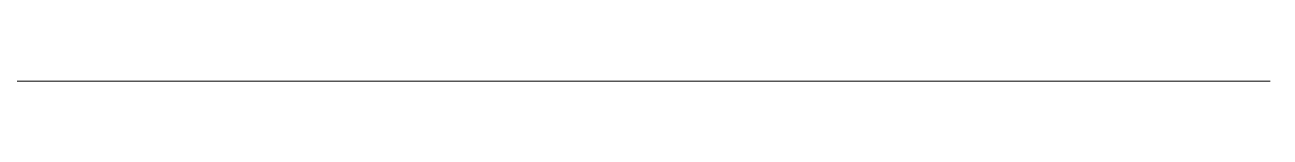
# Model space of a CAD drawing. Header units: millimetres. Extents: x 1086 to 2331, y 0 to 0.
# Drawn here: x 2205.9 to 2330.9, y 0 to 0 of the extents above; entities that cross this region are included whole.
import ezdxf

# ---------------------------------------------------------------- set-up
doc = ezdxf.new("R2010")
doc.units = ezdxf.units.MM
doc.header["$MEASUREMENT"] = 0

msp = doc.modelspace()

# ---------------------------------------------------------------- linework, layer by layer
at = {"color": 0, "linetype": 'Continuous', "lineweight": 0}
for p, q in [((2080.94, 0, 12.5), (2330.94, 0, 12.5)), ((2080.94, 0, 1012.5), (2330.94, 0, 1012.5)), ((2080.94, 0, 12.5), (2330.94, 0, 12.5)), ((2330.94, 0, 1012.5), (2080.94, 0, 1012.5)), ((2275.94, 0, 712.5), (2135.94, 0, 712.5)), ((2135.94, 0, 312.5), (2275.94, 0, 312.5)), ((2275.94, 0, 312.5), (2135.94, 0, 312.5)), ((2135.94, 0, 712.5), (2275.94, 0, 712.5)), ((2201.49, 0, 677.5), (2210.39, 0, 677.5)), ((2210.39, 0, 437.5), (2201.49, 0, 437.5)), ((2201.49, 0, 677.5), (2210.39, 0, 677.5)), ((2210.39, 0, 437.5), (2201.49, 0, 437.5)), ((2216.39, 0, 677.5), (2210.39, 0, 677.5)), ((2216.39, 0, 437.5), (2210.39, 0, 437.5)), ((2216.39, 0, 677.5), (2210.39, 0, 677.5)), ((2210.39, 0, 437.5), (2216.39, 0, 437.5)), ((2210.39, 0, 696.5), (2275.94, 0, 696.5)), ((2210.39, 0, 328.5), (2210.39, 0, 696.5)), ((2275.94, 0, 328.5), (2210.39, 0, 328.5)), ((2210.39, 0, 696.5), (2210.39, 0, 328.5)), ((2210.39, 0, 328.5), (2275.94, 0, 328.5)), ((2275.94, 0, 696.5), (2210.39, 0, 696.5)), ((2210.94, 0, 1012.5), (2210.94, 0, 12.5)), ((2210.94, 0, 12.5), (2210.94, 0, 1012.5)), ((2216.39, 0, 677.5), (2285.94, 0, 677.5)), ((2285.84, 0, 437.5), (2216.39, 0, 437.5)), ((2216.39, 0, 437.5), (2285.84, 0, 437.5)), ((2216.39, 0, 677.5), (2216.39, 0, 437.5)), ((2285.94, 0, 677.5), (2216.39, 0, 677.5)), ((2216.39, 0, 437.5), (2216.39, 0, 677.5)), ((2249.27, 0, 506.53), (2243.11, 0, 517.2)), ((2243.11, 0, 517.2), (2243.62, 0, 517.5)), ((2243.11, 0, 477.79), (2249.27, 0, 488.46)), ((2243.62, 0, 477.5), (2243.11, 0, 477.79)), ((2243.11, 0, 517.79), (2249.27, 0, 528.46)), ((2243.62, 0, 517.5), (2243.11, 0, 517.79)), ((2249.27, 0, 586.53), (2243.11, 0, 597.2)), ((2243.11, 0, 597.2), (2243.62, 0, 597.5)), ((2243.11, 0, 597.79), (2249.27, 0, 608.46)), ((2243.62, 0, 597.5), (2243.11, 0, 597.79)), ((2249.27, 0, 626.53), (2243.11, 0, 637.2)), ((2243.11, 0, 637.2), (2243.62, 0, 637.5)), ((2249.27, 0, 466.53), (2243.11, 0, 477.2)), ((2243.11, 0, 477.2), (2243.62, 0, 477.5)), ((2243.11, 0, 637.79), (2249.27, 0, 648.46)), ((2243.62, 0, 637.5), (2243.11, 0, 637.79)), ((2249.27, 0, 546.53), (2243.11, 0, 557.2)), ((2243.11, 0, 557.2), (2243.62, 0, 557.5)), ((2243.11, 0, 557.79), (2249.27, 0, 568.46)), ((2243.62, 0, 557.5), (2243.11, 0, 557.79)), ((2243.11, 0, 517.79), (2243.62, 0, 517.5)), ((2243.62, 0, 517.5), (2243.11, 0, 517.2)), ((2243.11, 0, 557.79), (2243.62, 0, 557.5)), ((2243.62, 0, 557.5), (2243.11, 0, 557.2)), ((2243.11, 0, 637.79), (2243.62, 0, 637.5)), ((2243.62, 0, 637.5), (2243.11, 0, 637.2)), ((2243.11, 0, 597.79), (2243.62, 0, 597.5)), ((2243.62, 0, 597.5), (2243.11, 0, 597.2)), ((2243.11, 0, 477.79), (2243.62, 0, 477.5)), ((2243.62, 0, 477.5), (2243.11, 0, 477.2)), ((2249.27, 0, 528.46), (2243.11, 0, 517.79)), ((2243.11, 0, 517.2), (2249.27, 0, 506.53)), ((2243.11, 0, 477.2), (2249.27, 0, 466.53)), ((2249.27, 0, 568.46), (2243.11, 0, 557.79)), ((2249.27, 0, 488.46), (2243.11, 0, 477.79)), ((2243.11, 0, 597.2), (2249.27, 0, 586.53)), ((2249.27, 0, 648.46), (2243.11, 0, 637.79)), ((2243.11, 0, 637.2), (2249.27, 0, 626.53)), ((2249.27, 0, 608.46), (2243.11, 0, 597.79)), ((2243.11, 0, 557.2), (2249.27, 0, 546.53)), ((2243.2, 0, 517.94), (2243.96, 0, 517.5)), ((2243.96, 0, 517.5), (2243.2, 0, 517.06)), ((2243.2, 0, 477.94), (2243.96, 0, 477.5)), ((2243.2, 0, 477.06), (2243.96, 0, 477.5)), ((2243.96, 0, 477.5), (2243.2, 0, 477.94)), ((2243.96, 0, 637.5), (2243.2, 0, 637.06)), ((2243.96, 0, 477.5), (2243.2, 0, 477.06)), ((2243.2, 0, 637.06), (2243.96, 0, 637.5)), ((2243.96, 0, 637.5), (2243.2, 0, 637.94)), ((2243.2, 0, 517.06), (2243.96, 0, 517.5)), ((2243.96, 0, 517.5), (2243.2, 0, 517.94)), ((2243.2, 0, 637.94), (2243.96, 0, 637.5)), ((2243.2, 0, 557.06), (2243.96, 0, 557.5)), ((2243.96, 0, 557.5), (2243.2, 0, 557.94)), ((2243.2, 0, 597.06), (2243.96, 0, 597.5)), ((2243.96, 0, 597.5), (2243.2, 0, 597.94)), ((2243.2, 0, 557.94), (2243.96, 0, 557.5)), ((2243.2, 0, 597.94), (2243.96, 0, 597.5)), ((2243.96, 0, 597.5), (2243.2, 0, 597.06)), ((2243.96, 0, 557.5), (2243.2, 0, 557.06)), ((2243.62, 0, 517.5), (2249.78, 0, 506.83)), ((2249.78, 0, 488.17), (2243.62, 0, 477.5)), ((2249.78, 0, 528.17), (2243.62, 0, 517.5)), ((2243.62, 0, 597.5), (2249.78, 0, 586.83)), ((2249.78, 0, 608.17), (2243.62, 0, 597.5)), ((2243.62, 0, 637.5), (2249.78, 0, 626.83)), ((2243.62, 0, 477.5), (2249.78, 0, 466.83)), ((2249.78, 0, 648.17), (2243.62, 0, 637.5)), ((2243.62, 0, 557.5), (2249.78, 0, 546.83)), ((2249.78, 0, 568.17), (2243.62, 0, 557.5)), ((2243.62, 0, 637.5), (2249.78, 0, 648.17)), ((2249.78, 0, 626.83), (2243.62, 0, 637.5)), ((2243.62, 0, 517.5), (2249.78, 0, 528.17)), ((2249.78, 0, 506.83), (2243.62, 0, 517.5)), ((2243.62, 0, 557.5), (2249.78, 0, 568.17)), ((2249.78, 0, 546.83), (2243.62, 0, 557.5)), ((2243.62, 0, 477.5), (2249.78, 0, 488.17)), ((2249.78, 0, 466.83), (2243.62, 0, 477.5)), ((2243.62, 0, 597.5), (2249.78, 0, 608.17)), ((2249.78, 0, 586.83), (2243.62, 0, 597.5)), ((2243.96, 0, 517.5), (2249.95, 0, 527.87)), ((2249.95, 0, 507.12), (2243.96, 0, 517.5)), ((2243.96, 0, 477.5), (2249.95, 0, 487.87)), ((2249.95, 0, 627.12), (2243.96, 0, 637.5)), ((2249.95, 0, 467.12), (2243.96, 0, 477.5)), ((2243.96, 0, 637.5), (2249.95, 0, 647.87)), ((2243.96, 0, 557.5), (2249.95, 0, 567.87)), ((2243.96, 0, 597.5), (2249.95, 0, 607.87)), ((2249.95, 0, 587.12), (2243.96, 0, 597.5)), ((2249.95, 0, 547.12), (2243.96, 0, 557.5)), ((2243.96, 0, 517.5), (2249.95, 0, 507.12)), ((2249.95, 0, 527.87), (2243.96, 0, 517.5)), ((2243.96, 0, 597.5), (2249.95, 0, 587.12)), ((2249.95, 0, 607.87), (2243.96, 0, 597.5)), ((2243.96, 0, 637.5), (2249.95, 0, 627.12)), ((2249.95, 0, 647.87), (2243.96, 0, 637.5)), ((2243.96, 0, 477.5), (2249.95, 0, 467.12)), ((2249.95, 0, 487.87), (2243.96, 0, 477.5)), ((2243.96, 0, 557.5), (2249.95, 0, 547.12)), ((2249.95, 0, 567.87), (2243.96, 0, 557.5)), ((2249.95, 0, 507.12), (2249.19, 0, 506.68)), ((2249.95, 0, 527.87), (2249.19, 0, 528.31)), ((2249.19, 0, 506.68), (2249.95, 0, 507.12)), ((2249.95, 0, 487.87), (2249.19, 0, 488.31)), ((2249.19, 0, 626.68), (2249.95, 0, 627.12)), ((2249.19, 0, 488.31), (2249.95, 0, 487.87)), ((2249.19, 0, 528.31), (2249.95, 0, 527.87)), ((2249.19, 0, 466.68), (2249.95, 0, 467.12)), ((2249.19, 0, 648.31), (2249.95, 0, 647.87)), ((2249.95, 0, 647.87), (2249.19, 0, 648.31)), ((2249.95, 0, 627.12), (2249.19, 0, 626.68)), ((2249.95, 0, 467.12), (2249.19, 0, 466.68)), ((2249.19, 0, 608.31), (2249.95, 0, 607.87)), ((2249.95, 0, 567.87), (2249.19, 0, 568.31)), ((2249.19, 0, 568.31), (2249.95, 0, 567.87)), ((2249.95, 0, 607.87), (2249.19, 0, 608.31)), ((2249.19, 0, 586.68), (2249.95, 0, 587.12)), ((2249.95, 0, 587.12), (2249.19, 0, 586.68)), ((2249.19, 0, 546.68), (2249.95, 0, 547.12)), ((2249.95, 0, 547.12), (2249.19, 0, 546.68)), ((2249.78, 0, 506.83), (2249.27, 0, 506.53)), ((2249.27, 0, 488.46), (2249.78, 0, 488.17)), ((2249.27, 0, 528.46), (2249.78, 0, 528.17)), ((2249.78, 0, 586.83), (2249.27, 0, 586.53)), ((2249.27, 0, 608.46), (2249.78, 0, 608.17)), ((2249.78, 0, 626.83), (2249.27, 0, 626.53)), ((2249.78, 0, 466.83), (2249.27, 0, 466.53)), ((2249.27, 0, 648.46), (2249.78, 0, 648.17)), ((2249.78, 0, 546.83), (2249.27, 0, 546.53)), ((2249.27, 0, 568.46), (2249.78, 0, 568.17)), ((2249.27, 0, 466.53), (2249.78, 0, 466.83)), ((2249.78, 0, 528.17), (2249.27, 0, 528.46)), ((2249.27, 0, 586.53), (2249.78, 0, 586.83)), ((2249.78, 0, 608.17), (2249.27, 0, 608.46)), ((2249.27, 0, 546.53), (2249.78, 0, 546.83)), ((2249.78, 0, 488.17), (2249.27, 0, 488.46)), ((2249.78, 0, 648.17), (2249.27, 0, 648.46)), ((2249.27, 0, 506.53), (2249.78, 0, 506.83)), ((2249.27, 0, 626.53), (2249.78, 0, 626.83)), ((2249.78, 0, 568.17), (2249.27, 0, 568.46)), ((2249.78, 0, 546.24), (2262.1, 0, 546.24)), ((2262.1, 0, 568.76), (2249.78, 0, 568.76)), ((2249.78, 0, 648.76), (2262.1, 0, 648.76)), ((2249.78, 0, 648.17), (2249.78, 0, 648.76)), ((2262.1, 0, 648.17), (2249.78, 0, 648.17)), ((2262.1, 0, 546.24), (2249.78, 0, 546.24)), ((2249.78, 0, 546.83), (2262.1, 0, 546.83)), ((2249.78, 0, 546.24), (2249.78, 0, 546.83)), ((2249.78, 0, 608.76), (2262.1, 0, 608.76)), ((2249.78, 0, 608.17), (2249.78, 0, 608.76)), ((2262.1, 0, 608.17), (2249.78, 0, 608.17)), ((2249.78, 0, 488.76), (2262.1, 0, 488.76)), ((2249.78, 0, 488.17), (2249.78, 0, 488.76)), ((2262.1, 0, 488.17), (2249.78, 0, 488.17)), ((2262.1, 0, 506.24), (2249.78, 0, 506.24)), ((2249.78, 0, 506.83), (2262.1, 0, 506.83)), ((2249.78, 0, 506.24), (2249.78, 0, 506.83)), ((2262.1, 0, 466.24), (2249.78, 0, 466.24)), ((2249.78, 0, 466.83), (2262.1, 0, 466.83)), ((2249.78, 0, 466.24), (2249.78, 0, 466.83)), ((2262.1, 0, 586.24), (2249.78, 0, 586.24)), ((2249.78, 0, 586.83), (2262.1, 0, 586.83)), ((2249.78, 0, 586.24), (2249.78, 0, 586.83)), ((2262.1, 0, 626.24), (2249.78, 0, 626.24)), ((2249.78, 0, 626.83), (2262.1, 0, 626.83)), ((2249.78, 0, 626.24), (2249.78, 0, 626.83)), ((2249.78, 0, 528.76), (2262.1, 0, 528.76)), ((2249.78, 0, 528.17), (2249.78, 0, 528.76)), ((2262.1, 0, 528.17), (2249.78, 0, 528.17)), ((2249.78, 0, 568.76), (2262.1, 0, 568.76)), ((2249.78, 0, 568.17), (2249.78, 0, 568.76)), ((2262.1, 0, 568.17), (2249.78, 0, 568.17)), ((2262.1, 0, 626.83), (2249.78, 0, 626.83)), ((2249.78, 0, 648.17), (2262.1, 0, 648.17)), ((2249.78, 0, 466.83), (2249.78, 0, 466.24)), ((2262.1, 0, 506.83), (2249.78, 0, 506.83)), ((2249.78, 0, 528.17), (2262.1, 0, 528.17)), ((2249.78, 0, 528.76), (2249.78, 0, 528.17)), ((2262.1, 0, 546.83), (2249.78, 0, 546.83)), ((2249.78, 0, 568.17), (2262.1, 0, 568.17)), ((2262.1, 0, 466.83), (2249.78, 0, 466.83)), ((2249.78, 0, 488.17), (2262.1, 0, 488.17)), ((2249.78, 0, 586.83), (2249.78, 0, 586.24)), ((2262.1, 0, 586.83), (2249.78, 0, 586.83)), ((2249.78, 0, 608.17), (2262.1, 0, 608.17)), ((2249.78, 0, 608.76), (2249.78, 0, 608.17)), ((2249.78, 0, 546.83), (2249.78, 0, 546.24)), ((2249.78, 0, 488.76), (2249.78, 0, 488.17)), ((2249.78, 0, 648.76), (2249.78, 0, 648.17)), ((2249.78, 0, 506.83), (2249.78, 0, 506.24)), ((2249.78, 0, 626.83), (2249.78, 0, 626.24)), ((2249.78, 0, 568.76), (2249.78, 0, 568.17)), ((2262.1, 0, 528.76), (2249.78, 0, 528.76)), ((2249.78, 0, 506.24), (2262.1, 0, 506.24)), ((2262.1, 0, 648.76), (2249.78, 0, 648.76)), ((2249.78, 0, 586.24), (2262.1, 0, 586.24)), ((2262.1, 0, 488.76), (2249.78, 0, 488.76)), ((2262.1, 0, 608.76), (2249.78, 0, 608.76)), ((2249.78, 0, 626.24), (2262.1, 0, 626.24)), ((2249.78, 0, 466.24), (2262.1, 0, 466.24)), ((2249.95, 0, 506.24), (2249.95, 0, 507.12)), ((2249.95, 0, 648.76), (2249.95, 0, 647.87)), ((2249.95, 0, 647.87), (2261.93, 0, 647.87)), ((2261.93, 0, 507.12), (2249.95, 0, 507.12)), ((2249.95, 0, 507.12), (2249.95, 0, 506.24)), ((2249.95, 0, 627.12), (2249.95, 0, 626.24)), ((2261.93, 0, 627.12), (2249.95, 0, 627.12)), ((2249.95, 0, 487.87), (2249.95, 0, 488.76)), ((2249.95, 0, 527.87), (2249.95, 0, 528.76)), ((2261.93, 0, 467.12), (2249.95, 0, 467.12)), ((2249.95, 0, 467.12), (2249.95, 0, 466.24)), ((2249.95, 0, 647.87), (2249.95, 0, 648.76)), ((2249.95, 0, 527.87), (2261.93, 0, 527.87)), ((2249.95, 0, 528.76), (2249.95, 0, 527.87)), ((2249.95, 0, 487.87), (2261.93, 0, 487.87)), ((2249.95, 0, 488.76), (2249.95, 0, 487.87)), ((2249.95, 0, 626.24), (2249.95, 0, 627.12)), ((2249.95, 0, 466.24), (2249.95, 0, 467.12)), ((2249.95, 0, 607.87), (2249.95, 0, 608.76)), ((2249.95, 0, 567.87), (2249.95, 0, 568.76)), ((2249.95, 0, 587.12), (2249.95, 0, 586.24)), ((2261.93, 0, 587.12), (2249.95, 0, 587.12)), ((2249.95, 0, 567.87), (2261.93, 0, 567.87)), ((2249.95, 0, 568.76), (2249.95, 0, 567.87)), ((2249.95, 0, 607.87), (2261.93, 0, 607.87)), ((2249.95, 0, 608.76), (2249.95, 0, 607.87)), ((2249.95, 0, 586.24), (2249.95, 0, 587.12)), ((2249.95, 0, 547.12), (2249.95, 0, 546.24)), ((2261.93, 0, 547.12), (2249.95, 0, 547.12)), ((2249.95, 0, 546.24), (2249.95, 0, 547.12)), ((2261.93, 0, 527.87), (2249.95, 0, 527.87)), ((2249.95, 0, 507.12), (2261.93, 0, 507.12)), ((2261.93, 0, 607.87), (2249.95, 0, 607.87)), ((2249.95, 0, 587.12), (2261.93, 0, 587.12)), ((2261.93, 0, 647.87), (2249.95, 0, 647.87)), ((2249.95, 0, 627.12), (2261.93, 0, 627.12)), ((2261.93, 0, 487.87), (2249.95, 0, 487.87)), ((2249.95, 0, 467.12), (2261.93, 0, 467.12)), ((2261.93, 0, 567.87), (2249.95, 0, 567.87)), ((2249.95, 0, 547.12), (2261.93, 0, 547.12)), ((2261.93, 0, 507.12), (2261.93, 0, 506.24)), ((2262.7, 0, 506.68), (2261.93, 0, 507.12)), ((2261.93, 0, 507.12), (2262.7, 0, 506.68)), ((2267.92, 0, 517.5), (2261.93, 0, 507.12)), ((2261.93, 0, 647.87), (2261.93, 0, 648.76)), ((2261.93, 0, 506.24), (2261.93, 0, 507.12)), ((2261.93, 0, 627.12), (2262.7, 0, 626.68)), ((2267.92, 0, 637.5), (2261.93, 0, 627.12)), ((2261.93, 0, 626.24), (2261.93, 0, 627.12)), ((2261.93, 0, 627.12), (2261.93, 0, 626.24)), ((2262.7, 0, 626.68), (2261.93, 0, 627.12)), ((2261.93, 0, 487.87), (2262.7, 0, 488.31)), ((2261.93, 0, 488.76), (2261.93, 0, 487.87)), ((2261.93, 0, 466.24), (2261.93, 0, 467.12)), ((2261.93, 0, 487.87), (2267.92, 0, 477.5)), ((2262.7, 0, 488.31), (2261.93, 0, 487.87)), ((2261.93, 0, 527.87), (2261.93, 0, 528.76)), ((2261.93, 0, 647.87), (2267.92, 0, 637.5)), ((2262.7, 0, 648.31), (2261.93, 0, 647.87)), ((2261.93, 0, 487.87), (2261.93, 0, 488.76)), ((2261.93, 0, 527.87), (2267.92, 0, 517.5)), ((2262.7, 0, 528.31), (2261.93, 0, 527.87)), ((2261.93, 0, 527.87), (2262.7, 0, 528.31)), ((2261.93, 0, 528.76), (2261.93, 0, 527.87)), ((2261.93, 0, 647.87), (2262.7, 0, 648.31)), ((2261.93, 0, 648.76), (2261.93, 0, 647.87)), ((2261.93, 0, 467.12), (2262.7, 0, 466.68)), ((2267.92, 0, 477.5), (2261.93, 0, 467.12)), ((2261.93, 0, 467.12), (2261.93, 0, 466.24)), ((2262.7, 0, 466.68), (2261.93, 0, 467.12)), ((2261.93, 0, 607.87), (2267.92, 0, 597.5)), ((2262.7, 0, 608.31), (2261.93, 0, 607.87)), ((2261.93, 0, 547.12), (2262.7, 0, 546.68)), ((2267.92, 0, 557.5), (2261.93, 0, 547.12)), ((2261.93, 0, 587.12), (2262.7, 0, 586.68)), ((2267.92, 0, 597.5), (2261.93, 0, 587.12)), ((2261.93, 0, 586.24), (2261.93, 0, 587.12)), ((2261.93, 0, 567.87), (2261.93, 0, 568.76)), ((2261.93, 0, 607.87), (2262.7, 0, 608.31)), ((2261.93, 0, 608.76), (2261.93, 0, 607.87)), ((2261.93, 0, 547.12), (2261.93, 0, 546.24)), ((2262.7, 0, 546.68), (2261.93, 0, 547.12)), ((2261.93, 0, 607.87), (2261.93, 0, 608.76)), ((2261.93, 0, 567.87), (2262.7, 0, 568.31)), ((2261.93, 0, 568.76), (2261.93, 0, 567.87)), ((2261.93, 0, 546.24), (2261.93, 0, 547.12)), ((2261.93, 0, 567.87), (2267.92, 0, 557.5)), ((2262.7, 0, 568.31), (2261.93, 0, 567.87)), ((2261.93, 0, 587.12), (2261.93, 0, 586.24)), ((2262.7, 0, 586.68), (2261.93, 0, 587.12)), ((2267.92, 0, 517.5), (2261.93, 0, 527.87)), ((2261.93, 0, 507.12), (2267.92, 0, 517.5)), ((2267.92, 0, 597.5), (2261.93, 0, 607.87)), ((2261.93, 0, 587.12), (2267.92, 0, 597.5)), ((2267.92, 0, 637.5), (2261.93, 0, 647.87)), ((2261.93, 0, 627.12), (2267.92, 0, 637.5)), ((2267.92, 0, 477.5), (2261.93, 0, 487.87)), ((2261.93, 0, 467.12), (2267.92, 0, 477.5)), ((2267.92, 0, 557.5), (2261.93, 0, 567.87)), ((2261.93, 0, 547.12), (2267.92, 0, 557.5)), ((2262.1, 0, 648.76), (2262.1, 0, 648.17)), ((2262.1, 0, 546.83), (2262.1, 0, 546.24)), ((2262.1, 0, 608.76), (2262.1, 0, 608.17)), ((2262.1, 0, 488.17), (2262.61, 0, 488.46)), ((2268.26, 0, 477.5), (2262.1, 0, 488.17)), ((2262.1, 0, 648.17), (2262.61, 0, 648.46)), ((2268.26, 0, 637.5), (2262.1, 0, 648.17)), ((2262.1, 0, 506.83), (2268.26, 0, 517.5)), ((2262.61, 0, 506.53), (2262.1, 0, 506.83)), ((2262.1, 0, 488.76), (2262.1, 0, 488.17)), ((2262.1, 0, 608.17), (2262.61, 0, 608.46)), ((2268.26, 0, 597.5), (2262.1, 0, 608.17)), ((2262.1, 0, 506.83), (2262.1, 0, 506.24)), ((2262.1, 0, 528.17), (2262.61, 0, 528.46)), ((2268.26, 0, 517.5), (2262.1, 0, 528.17)), ((2262.1, 0, 466.83), (2262.1, 0, 466.24)), ((2262.1, 0, 466.83), (2268.26, 0, 477.5)), ((2262.61, 0, 466.53), (2262.1, 0, 466.83)), ((2262.1, 0, 586.83), (2262.1, 0, 586.24)), ((2262.1, 0, 586.83), (2268.26, 0, 597.5)), ((2262.61, 0, 586.53), (2262.1, 0, 586.83)), ((2262.1, 0, 626.83), (2262.1, 0, 626.24)), ((2262.1, 0, 528.76), (2262.1, 0, 528.17)), ((2262.1, 0, 626.83), (2268.26, 0, 637.5)), ((2262.61, 0, 626.53), (2262.1, 0, 626.83)), ((2262.1, 0, 568.17), (2262.61, 0, 568.46)), ((2268.26, 0, 557.5), (2262.1, 0, 568.17)), ((2262.1, 0, 546.83), (2268.26, 0, 557.5)), ((2262.61, 0, 546.53), (2262.1, 0, 546.83)), ((2262.1, 0, 568.76), (2262.1, 0, 568.17)), ((2262.1, 0, 608.17), (2262.1, 0, 608.76)), ((2262.61, 0, 608.46), (2262.1, 0, 608.17)), ((2268.26, 0, 637.5), (2262.1, 0, 626.83)), ((2262.1, 0, 648.17), (2268.26, 0, 637.5)), ((2268.26, 0, 517.5), (2262.1, 0, 506.83)), ((2262.1, 0, 528.17), (2268.26, 0, 517.5)), ((2262.1, 0, 648.17), (2262.1, 0, 648.76)), ((2262.61, 0, 648.46), (2262.1, 0, 648.17)), ((2268.26, 0, 557.5), (2262.1, 0, 546.83)), ((2262.1, 0, 568.17), (2268.26, 0, 557.5)), ((2262.1, 0, 568.17), (2262.1, 0, 568.76)), ((2262.61, 0, 568.46), (2262.1, 0, 568.17)), ((2268.26, 0, 477.5), (2262.1, 0, 466.83)), ((2262.1, 0, 488.17), (2268.26, 0, 477.5)), ((2262.1, 0, 466.83), (2262.61, 0, 466.53)), ((2262.1, 0, 466.24), (2262.1, 0, 466.83)), ((2262.1, 0, 488.17), (2262.1, 0, 488.76)), ((2262.61, 0, 488.46), (2262.1, 0, 488.17)), ((2262.1, 0, 506.83), (2262.61, 0, 506.53)), ((2262.1, 0, 506.24), (2262.1, 0, 506.83)), ((2268.26, 0, 597.5), (2262.1, 0, 586.83)), ((2262.1, 0, 608.17), (2268.26, 0, 597.5)), ((2262.1, 0, 626.83), (2262.61, 0, 626.53)), ((2262.1, 0, 626.24), (2262.1, 0, 626.83)), ((2262.1, 0, 586.83), (2262.61, 0, 586.53)), ((2262.1, 0, 586.24), (2262.1, 0, 586.83)), ((2262.1, 0, 546.83), (2262.61, 0, 546.53)), ((2262.1, 0, 546.24), (2262.1, 0, 546.83)), ((2262.1, 0, 528.17), (2262.1, 0, 528.76)), ((2262.61, 0, 528.46), (2262.1, 0, 528.17)), ((2268.77, 0, 557.79), (2262.61, 0, 568.46)), ((2262.61, 0, 546.53), (2268.77, 0, 557.2)), ((2262.61, 0, 488.46), (2268.77, 0, 477.79)), ((2262.61, 0, 648.46), (2268.77, 0, 637.79)), ((2268.77, 0, 517.2), (2262.61, 0, 506.53)), ((2262.61, 0, 608.46), (2268.77, 0, 597.79)), ((2262.61, 0, 528.46), (2268.77, 0, 517.79)), ((2268.77, 0, 477.2), (2262.61, 0, 466.53)), ((2268.77, 0, 597.2), (2262.61, 0, 586.53)), ((2268.77, 0, 637.2), (2262.61, 0, 626.53)), ((2262.61, 0, 568.46), (2268.77, 0, 557.79)), ((2268.77, 0, 557.2), (2262.61, 0, 546.53)), ((2262.61, 0, 506.53), (2268.77, 0, 517.2)), ((2268.77, 0, 517.79), (2262.61, 0, 528.46)), ((2262.61, 0, 466.53), (2268.77, 0, 477.2)), ((2268.77, 0, 597.79), (2262.61, 0, 608.46)), ((2262.61, 0, 586.53), (2268.77, 0, 597.2)), ((2262.61, 0, 626.53), (2268.77, 0, 637.2)), ((2268.77, 0, 477.79), (2262.61, 0, 488.46)), ((2268.77, 0, 637.79), (2262.61, 0, 648.46)), ((2268.69, 0, 517.06), (2267.92, 0, 517.5)), ((2267.92, 0, 637.5), (2268.69, 0, 637.06)), ((2268.69, 0, 637.94), (2267.92, 0, 637.5)), ((2268.69, 0, 637.06), (2267.92, 0, 637.5)), ((2267.92, 0, 517.5), (2268.69, 0, 517.06)), ((2268.69, 0, 517.94), (2267.92, 0, 517.5)), ((2267.92, 0, 477.5), (2268.69, 0, 477.94)), ((2267.92, 0, 637.5), (2268.69, 0, 637.94)), ((2267.92, 0, 517.5), (2268.69, 0, 517.94)), ((2268.69, 0, 477.06), (2267.92, 0, 477.5)), ((2267.92, 0, 597.5), (2268.69, 0, 597.94)), ((2268.69, 0, 557.06), (2267.92, 0, 557.5)), ((2267.92, 0, 557.5), (2268.69, 0, 557.06)), ((2268.69, 0, 557.94), (2267.92, 0, 557.5)), ((2268.69, 0, 597.06), (2267.92, 0, 597.5)), ((2267.92, 0, 597.5), (2268.69, 0, 597.06)), ((2268.69, 0, 597.94), (2267.92, 0, 597.5)), ((2267.92, 0, 477.5), (2268.69, 0, 477.06)), ((2268.69, 0, 477.94), (2267.92, 0, 477.5)), ((2267.92, 0, 557.5), (2268.69, 0, 557.94)), ((2268.77, 0, 477.79), (2268.26, 0, 477.5)), ((2268.77, 0, 637.79), (2268.26, 0, 637.5)), ((2268.26, 0, 517.5), (2268.77, 0, 517.2)), ((2268.77, 0, 597.79), (2268.26, 0, 597.5)), ((2268.77, 0, 517.79), (2268.26, 0, 517.5)), ((2268.26, 0, 477.5), (2268.77, 0, 477.2)), ((2268.26, 0, 597.5), (2268.77, 0, 597.2)), ((2268.26, 0, 637.5), (2268.77, 0, 637.2)), ((2268.77, 0, 557.79), (2268.26, 0, 557.5)), ((2268.26, 0, 557.5), (2268.77, 0, 557.2)), ((2268.26, 0, 517.5), (2268.77, 0, 517.79)), ((2268.77, 0, 517.2), (2268.26, 0, 517.5)), ((2268.26, 0, 557.5), (2268.77, 0, 557.79)), ((2268.77, 0, 557.2), (2268.26, 0, 557.5)), ((2268.26, 0, 477.5), (2268.77, 0, 477.79)), ((2268.77, 0, 477.2), (2268.26, 0, 477.5)), ((2268.26, 0, 597.5), (2268.77, 0, 597.79)), ((2268.77, 0, 597.2), (2268.26, 0, 597.5)), ((2268.26, 0, 637.5), (2268.77, 0, 637.79)), ((2268.77, 0, 637.2), (2268.26, 0, 637.5)), ((2275.94, 0, 696.5), (2275.94, 0, 712.5)), ((2275.94, 0, 312.5), (2275.94, 0, 328.5)), ((2275.94, 0, 328.5), (2275.94, 0, 312.5)), ((2275.94, 0, 712.5), (2275.94, 0, 696.5)), ((2285.94, 0, 437.5), (2285.84, 0, 437.5)), ((2285.89, 0, 437.5), (2285.84, 0, 437.5)), ((2285.94, 0, 437.5), (2285.89, 0, 437.5)), ((2285.94, 0, 437.6), (2285.94, 0, 677.5)), ((2285.94, 0, 437.6), (2285.94, 0, 677.5)), ((2285.94, 0, 437.4), (2285.94, 0, 437.6)), ((2285.94, 0, 437.6), (2285.94, 0, 437.4)), ((2330.94, 0, 12.5), (2330.94, 0, 1012.5)), ((2330.94, 0, 1012.5), (2330.94, 0, 12.5))]:
    msp.add_line(p, q, dxfattribs=at)
at = {"color": 0, "linetype": 'Continuous', "lineweight": 0, "extrusion": (2.22045e-16, 1, 0)}
for centre, radius, start, end in [((-2243.62, 557.5), 0.588, 330, 30), ((-2243.62, 517.5), 0.588, 330, 30), ((-2243.62, 477.5), 0.588, 330, 30), ((-2243.62, 637.5), 0.588, 330, 30), ((-2243.62, 597.5), 0.588, 330, 30), ((-2243.62, 517.5), 0.588, 344.4844, 30), ((-2243.62, 557.5), 0.588, 344.4844, 30), ((-2243.62, 637.5), 0.588, 344.4844, 30), ((-2243.62, 597.5), 0.588, 344.4844, 30), ((-2243.62, 477.5), 0.588, 344.4844, 30), ((-2243.96, 597.5), 0.882, 330, 30), ((-2243.96, 557.5), 0.882, 330, 30), ((-2243.96, 477.5), 0.882, 330, 30), ((-2243.96, 637.5), 0.882, 330, 30), ((-2243.96, 517.5), 0.882, 330, 30), ((-2243.96, 517.5), 0.882, 330, 30), ((-2243.96, 637.5), 0.882, 330, 30), ((-2243.96, 477.5), 0.882, 330, 30), ((-2243.96, 557.5), 0.882, 330, 30), ((-2243.96, 597.5), 0.882, 330, 30), ((-2243.62, 517.5), 0.588, 330, 344.4844), ((-2243.62, 557.5), 0.588, 330, 344.4844), ((-2243.62, 637.5), 0.588, 330, 344.4844), ((-2243.62, 597.5), 0.588, 330, 344.4844), ((-2243.62, 477.5), 0.588, 330, 344.4844), ((-2255.94, 597.5), 8, 271.5807, 118.5543), ((-2255.94, 557.5), 8, 271.5807, 118.5543), ((-2255.94, 637.5), 8, 271.5807, 118.5543), ((-2255.94, 517.5), 8, 271.5807, 118.5543), ((-2255.94, 477.5), 8, 271.5807, 118.5543), ((-2255.94, 597.5), 8, 271.5807, 90), ((-2255.94, 557.5), 8, 271.5807, 90), ((-2255.94, 637.5), 8, 271.5807, 90), ((-2255.94, 517.5), 8, 271.5807, 90), ((-2255.94, 477.5), 8, 271.5807, 90), ((-2255.94, 517.5), 8, 270, 90), ((-2255.94, 597.5), 8, 270, 90), ((-2255.94, 637.5), 8, 270, 90), ((-2255.94, 477.5), 8, 270, 90), ((-2255.94, 557.5), 8, 270, 90), ((-2249.95, 607.87), 0.882, 30, 90), ((-2249.95, 587.12), 0.882, 270, 330), ((-2249.95, 567.87), 0.882, 30, 90), ((-2249.95, 547.12), 0.882, 270, 330), ((-2249.95, 487.87), 0.882, 30, 90), ((-2249.95, 467.12), 0.882, 270, 330), ((-2249.95, 647.87), 0.882, 30, 90), ((-2249.95, 627.12), 0.882, 270, 330), ((-2249.95, 527.87), 0.882, 30, 90), ((-2249.95, 507.12), 0.882, 270, 330), ((-2249.95, 547.12), 0.882, 270, 330), ((-2249.95, 647.87), 0.882, 30, 90), ((-2249.95, 527.87), 0.882, 30, 90), ((-2249.95, 507.12), 0.882, 270, 330), ((-2249.95, 487.87), 0.882, 30, 90), ((-2249.95, 467.12), 0.882, 270, 330), ((-2249.95, 627.12), 0.882, 270, 330), ((-2249.95, 567.87), 0.882, 30, 90), ((-2249.95, 587.12), 0.882, 270, 330), ((-2249.95, 607.87), 0.882, 30, 90), ((-2249.78, 626.83), 0.588, 270, 330), ((-2249.78, 648.17), 0.588, 30, 90), ((-2249.78, 568.17), 0.588, 30, 90), ((-2249.78, 506.83), 0.588, 270, 330), ((-2249.78, 528.17), 0.588, 30, 90), ((-2249.78, 466.83), 0.588, 270, 330), ((-2249.78, 488.17), 0.588, 30, 90), ((-2249.78, 586.83), 0.588, 270, 330), ((-2249.78, 608.17), 0.588, 30, 90), ((-2249.78, 546.83), 0.588, 270, 330), ((-2249.78, 466.83), 0.588, 270, 330), ((-2249.78, 528.17), 0.588, 30, 90), ((-2249.78, 586.83), 0.588, 270, 330), ((-2249.78, 608.17), 0.588, 30, 90), ((-2249.78, 546.83), 0.588, 270, 330), ((-2249.78, 488.17), 0.588, 30, 90), ((-2249.78, 648.17), 0.588, 30, 90), ((-2249.78, 506.83), 0.588, 270, 330), ((-2249.78, 626.83), 0.588, 270, 330), ((-2249.78, 568.17), 0.588, 30, 90), ((-2255.94, 597.5), 8, 90, 118.5543), ((-2255.94, 557.5), 8, 90, 118.5543), ((-2255.94, 637.5), 8, 90, 118.5543), ((-2255.94, 517.5), 8, 90, 118.5543), ((-2255.94, 477.5), 8, 90, 118.5543), ((-2255.94, 517.5), 8, 90, 270), ((-2255.94, 597.5), 8, 90, 270), ((-2255.94, 637.5), 8, 90, 270), ((-2255.94, 477.5), 8, 90, 270), ((-2255.94, 557.5), 8, 90, 270), ((-2261.93, 607.87), 0.882, 90, 150), ((-2261.93, 587.12), 0.882, 210, 270), ((-2261.93, 567.87), 0.882, 90, 150), ((-2261.93, 547.12), 0.882, 210, 270), ((-2261.93, 487.87), 0.882, 90, 150), ((-2261.93, 467.12), 0.882, 210, 270), ((-2261.93, 647.87), 0.882, 90, 150), ((-2261.93, 627.12), 0.882, 210, 270), ((-2261.93, 527.87), 0.882, 90, 150), ((-2261.93, 507.12), 0.882, 210, 270), ((-2261.93, 567.87), 0.882, 90, 150), ((-2261.93, 507.12), 0.882, 210, 270), ((-2261.93, 647.87), 0.882, 90, 150), ((-2261.93, 627.12), 0.882, 210, 270), ((-2261.93, 487.87), 0.882, 90, 150), ((-2261.93, 527.87), 0.882, 90, 150), ((-2261.93, 467.12), 0.882, 210, 270), ((-2261.93, 547.12), 0.882, 210, 270), ((-2261.93, 607.87), 0.882, 90, 150), ((-2261.93, 587.12), 0.882, 210, 270), ((-2262.1, 608.17), 0.588, 90, 150), ((-2262.1, 466.83), 0.588, 210, 270), ((-2262.1, 488.17), 0.588, 90, 150), ((-2262.1, 626.83), 0.588, 210, 270), ((-2262.1, 546.83), 0.588, 210, 270), ((-2262.1, 528.17), 0.588, 90, 150), ((-2262.1, 506.83), 0.588, 210, 270), ((-2262.1, 586.83), 0.588, 210, 270), ((-2262.1, 648.17), 0.588, 90, 150), ((-2262.1, 568.17), 0.588, 90, 150), ((-2262.1, 608.17), 0.588, 90, 150), ((-2262.1, 648.17), 0.588, 90, 150), ((-2262.1, 568.17), 0.588, 90, 150), ((-2262.1, 466.83), 0.588, 210, 270), ((-2262.1, 488.17), 0.588, 90, 150), ((-2262.1, 506.83), 0.588, 210, 270), ((-2262.1, 626.83), 0.588, 210, 270), ((-2262.1, 586.83), 0.588, 210, 270), ((-2262.1, 546.83), 0.588, 210, 270), ((-2262.1, 528.17), 0.588, 90, 150), ((-2267.92, 597.5), 0.882, 150, 210), ((-2267.92, 557.5), 0.882, 150, 210), ((-2267.92, 477.5), 0.882, 150, 210), ((-2267.92, 637.5), 0.882, 150, 210), ((-2267.92, 517.5), 0.882, 150, 210), ((-2267.92, 517.5), 0.882, 150, 210), ((-2267.92, 637.5), 0.882, 150, 210), ((-2267.92, 477.5), 0.882, 150, 210), ((-2267.92, 597.5), 0.882, 150, 210), ((-2267.92, 557.5), 0.882, 150, 210), ((-2268.26, 637.5), 0.588, 150, 210), ((-2268.26, 477.5), 0.588, 150, 210), ((-2268.26, 517.5), 0.588, 150, 210), ((-2268.26, 597.5), 0.588, 150, 210), ((-2268.26, 557.5), 0.588, 150, 210), ((-2268.26, 517.5), 0.588, 150, 210), ((-2268.26, 557.5), 0.588, 150, 210), ((-2268.26, 477.5), 0.588, 150, 210), ((-2268.26, 597.5), 0.588, 150, 210), ((-2268.26, 637.5), 0.588, 150, 210), ((-2285.94, 437.5), 0.1, 360, 90), ((-2285.94, 437.5), 0.1, 360, 90), ((-2285.94, 437.5), 0.1, 90, 0)]:
    msp.add_arc(centre, radius, start, end, dxfattribs=at)

doc.saveas('drawing.dxf')
